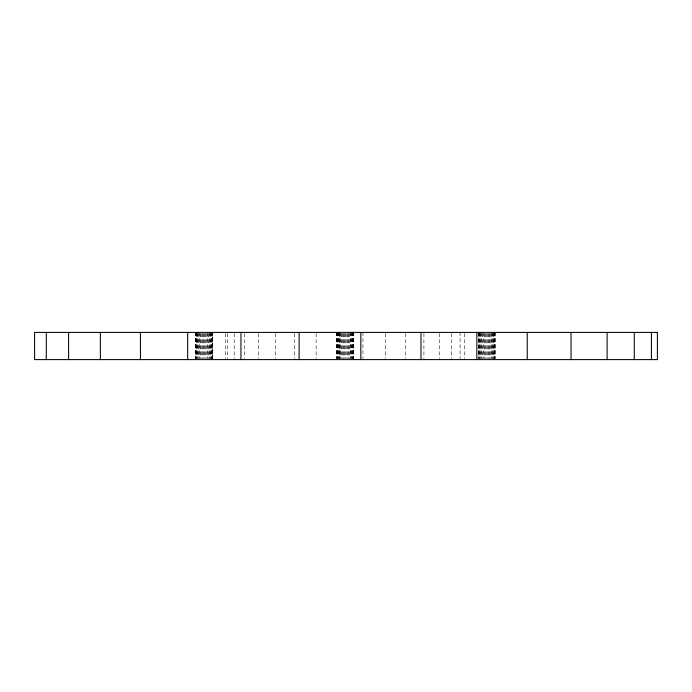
<?xml version="1.0" encoding="UTF-8"?>
<svg xmlns="http://www.w3.org/2000/svg" width="692" height="692" viewBox="0 0 692 692"><rect width="100%" height="100%" fill="white"/><g stroke="black" fill="none" stroke-linecap="round" stroke-linejoin="round"><path stroke-width="0.52" stroke-dasharray="3.46 2.59" d="M495.083 332.402L495.083 358.551M495.005 332.402L495.005 358.551M494.841 332.402L494.841 358.551M494.607 332.402L494.607 358.551M494.304 332.402L494.304 358.551M493.924 333.449L493.924 358.551M493.491 332.402L493.491 358.551M492.998 333.449L492.998 358.551M492.444 332.402L492.444 358.551M491.848 333.449L491.848 358.551M491.199 332.402L491.199 358.551M490.507 333.449L490.507 358.551M489.772 333.449L489.772 358.551M489.002 333.449L489.002 358.551M488.206 333.449L488.206 358.551M487.384 333.449L487.384 358.551M486.528 333.449L486.528 358.551M485.68 333.449L485.68 358.551M484.858 333.449L484.858 358.551M484.063 333.449L484.063 358.551M483.293 332.402L483.293 358.551M482.558 333.449L482.558 358.551M481.866 333.449L481.866 358.551M481.217 332.402L481.217 358.551M480.62 333.449L480.62 358.551M480.066 332.402L480.066 358.551M479.573 333.449L479.573 358.551M479.141 332.402L479.141 358.551M478.76 332.402L478.76 358.551M478.457 333.449L478.457 358.551M464.574 333.449L464.574 358.551M460.076 332.402L460.076 358.551M451.504 333.449L451.504 358.551M439.308 333.449L439.308 358.551M423.911 333.449L423.911 358.551M405.763 333.449L405.763 358.551M385.297 333.449L385.297 358.551M362.954 332.402L362.954 358.551M353.768 332.402L353.768 358.551M353.638 332.402L353.638 358.551M353.439 332.402L353.439 358.551M353.171 332.402L353.171 358.551M352.833 332.402L352.833 358.551M352.427 332.402L352.427 358.551M351.96 332.402L351.96 358.551M351.441 332.402L351.441 358.551M350.861 332.402L350.861 358.551M350.238 332.402L350.238 358.551M349.564 333.449L349.564 358.551M348.855 333.449L348.855 358.551M348.102 333.449L348.102 358.551M347.323 333.449L347.323 358.551M346.51 333.449L346.51 358.551M345.671 333.449L345.671 358.551M344.815 333.449L344.815 358.551M343.976 333.449L343.976 358.551M343.163 333.449L343.163 358.551M342.384 333.449L342.384 358.551M341.632 333.449L341.632 358.551M340.922 333.449L340.922 358.551M340.248 332.402L340.248 358.551M339.625 332.402L339.625 358.551M339.262 333.449L339.262 358.551M339.045 332.402L339.045 358.551M338.526 332.402L338.526 358.551M338.059 332.402L338.059 358.551M337.653 332.402L337.653 358.551M337.315 332.402L337.315 358.551M337.039 332.402L337.039 358.551M336.84 332.402L336.84 358.551M336.719 332.402L336.675 358.551M316.157 333.449L316.157 358.551M294.688 333.449L294.688 358.551M275.329 333.449L275.329 358.551M258.505 333.449L258.505 358.551M244.648 333.449L244.648 358.551M234.207 333.449L234.207 358.551M227.625 333.449L227.625 358.551M225.333 333.449L225.333 358.551M212.262 332.402L212.262 358.551M212.029 332.402L212.029 358.551M211.717 332.402L211.717 358.551M211.345 332.402L211.345 358.551M210.913 333.449L210.913 358.551M210.411 332.402L210.411 358.551M209.866 333.449L209.866 358.551M209.261 332.402L209.261 358.551M208.612 333.449L208.612 358.551M207.92 333.449L207.92 358.551M207.193 332.402L207.193 358.551M206.424 333.449L206.424 358.551M205.628 333.449L205.628 358.551M204.797 333.449L204.797 358.551M203.95 333.449L203.95 358.551M203.102 333.449L203.102 358.551M202.28 333.449L202.28 358.551M201.476 333.449L201.476 358.551M200.715 333.449L200.715 358.551M199.979 333.449L199.979 358.551M199.287 332.402L199.287 358.551M198.639 333.449L198.639 358.551M198.042 332.402L198.042 358.551M197.488 333.449L197.488 358.551M196.995 332.402L196.995 358.551M196.554 333.449L196.554 358.551M196.182 332.402L196.182 358.551M195.879 332.402L195.879 358.551M195.637 332.402L195.637 358.551M195.481 332.402L195.481 358.551M195.395 332.402L195.395 358.551M212.505 358.551L212.505 332.402L212.427 358.551"/><path stroke-width="1.04" d="M651.432 332.402L651.432 359.598M634.287 332.402L634.287 359.598M607.109 332.402L607.109 359.598M571.047 332.402L571.047 359.598M527.243 332.402L527.243 359.598M476.84 332.402L476.84 359.598M420.987 332.402L420.987 359.598M360.826 332.402L360.826 359.598M299.117 332.402L299.117 359.598M240.963 332.402L240.963 359.598M187.688 332.402L187.688 359.598M140.441 332.402L140.441 359.598M100.366 332.402L100.366 359.598M68.603 332.402L68.603 359.598M46.303 332.402L46.303 359.598M657.4 332.402L34.6 332.402L34.6 359.598L657.4 359.598L657.4 332.402"/></g></svg>
